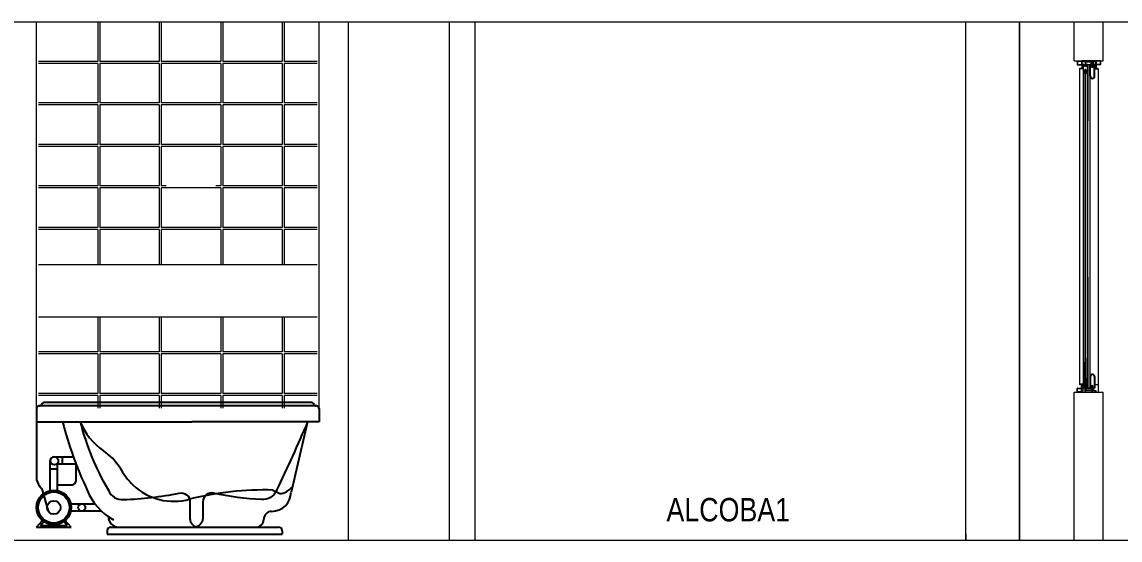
# Model space of a CAD drawing. Extents: x 1270 to 1442, y 932 to 1016.
# Drawn here: x 1428.32 to 1433.96, y 981.31 to 983.97 of the extents above; entities that cross this region are included whole.
import ezdxf

# ---------------------------------------------------------------- set-up
doc = ezdxf.new("R2010")
doc.units = 0
doc.header["$MEASUREMENT"] = 0
doc.layers.add('arquitecturapasito', color=252, linetype='Continuous', lineweight=5)
doc.layers.add('ventanas', color=4, linetype='Continuous', lineweight=9)
for name, color, linetype in [('GUIATAPA', 7, 'Continuous'), ('REFEREN', 1, 'Continuous'), ('VIDRIOS', 4, 'Continuous')]:
    doc.layers.add(name, color=color, linetype=linetype)
doc.styles.add('MtXpl_Arial_Narrow', font='')
doc.styles.get('MtXpl_Arial_Narrow').set_extended_font_data('Arial Narrow')

msp = doc.modelspace()

# ---------------------------------------------------------------- linework, layer by layer
for p, q in [((1428.3986, 981.9893), (1428.3986, 981.9216)), ((1429.8485, 981.9893), (1429.8485, 981.9216)), ((1428.3986, 981.9216), (1429.196, 981.9216)), ((1429.8485, 981.9216), (1429.196, 981.9216)), ((1429.7892, 981.9216), (1429.7041, 981.5606)), ((1428.4875, 981.7411), (1428.5893, 981.7411)), ((1428.5327, 981.705), (1428.5327, 981.7411)), ((1428.4695, 981.5684), (1428.4695, 981.7231)), ((1428.5056, 981.5684), (1428.5056, 981.705)), ((1428.5056, 981.705), (1428.6025, 981.705)), ((1428.5056, 981.678), (1428.4695, 981.678)), ((1429.6114, 981.5708), (1429.6463, 981.5524)), ((1428.5746, 981.4994), (1428.6983, 981.4994)), ((1428.5746, 981.4633), (1428.7306, 981.4633)), ((1428.3986, 981.3801), (1428.4288, 981.4145)), ((1428.4185, 981.3891), (1428.4356, 981.4086)), ((1428.5565, 981.3891), (1428.5395, 981.4086)), ((1428.5765, 981.3801), (1428.5463, 981.4145)), ((1428.3986, 981.3801), (1428.5765, 981.3801)), ((1428.4185, 981.3891), (1428.5565, 981.3891)), ((1428.7606, 981.3621), (1428.7606, 981.344)), ((1428.7787, 981.3801), (1428.8215, 981.3801)), ((1428.8215, 981.3801), (1429.6401, 981.3801)), ((1429.597, 981.3801), (1429.6401, 981.3801)), ((1429.6581, 981.3621), (1429.6581, 981.344)), ((1428.7606, 981.344), (1429.6581, 981.344))]:
    msp.add_line(p, q)
for points in [[(1429.835, 982.0029), (1429.196, 982.0029), (1428.4121, 982.0029)], [(1429.8026, 982.0209), (1429.196, 982.0209), (1428.4444, 982.0209)]]:
    msp.add_lwpolyline(points)
for points in [[(1428.3986, 981.9216), (1428.3986, 981.6238, 0.10594), (1428.4256, 981.5769), (1428.4583, 981.4624)], [(1428.5327, 981.9216, 0.048738), (1428.659, 981.5697, 0.177115), (1428.7928, 981.4181, 0.177115)], [(1428.6229, 981.9216, 0.073733), (1428.7673, 981.5697, 0.323277), (1428.845, 981.5217, 0.04186), (1429.1302, 981.5548, -0.48524), (1429.1859, 981.511), (1429.1859, 981.4252, 0.414214), (1429.231, 981.3801)], [(1429.7892, 981.9216, -0.009797), (1429.63, 981.5697, -0.323277), (1429.5523, 981.5217, -0.048609), (1429.3073, 981.5548, 0.48524), (1429.2516, 981.511), (1429.2516, 981.4252, -0.414214), (1429.2064, 981.3801)], [(1428.5056, 981.5967), (1428.5755, 981.5967, 0.414214), (1428.6026, 981.6238), (1428.6026, 981.7048)]]:
    msp.add_lwpolyline(points, format="xyb")
for centre, radius in [((1428.4902, 981.7204), 0.0203), ((1428.4875, 981.4813), 0.089), ((1428.4875, 981.4813), 0.0799), ((1428.4875, 981.4813), 0.0348), ((1428.6308, 981.4813), 0.0181)]:
    msp.add_circle(centre, radius)
for centre, radius, start, end in [((1428.4121, 981.9893), 0.0135, 88.2416, 180), ((1428.4114, 982.0192), 0.0164, 270.9332, 323.8377), ((1428.4444, 981.998), 0.0229, 90, 149.6951), ((1429.8026, 981.998), 0.0229, 30.3049, 90), ((1429.8341, 982.0164), 0.0135, 210.3049, 271.7584), ((1429.835, 981.9893), 0.0135, 0, 91.7584), ((1428.9283, 982.0425), 0.3285, 201.6001, 235.3652), ((1428.4875, 981.7231), 0.0181, 90, 180), ((1428.5728, 981.5228), 0.3012, 32.9973, 55.9103), ((1429.1922, 981.8931), 0.4208, 209.3546, 225.0208), ((1429.103, 981.8164), 0.3035, 226.683, 285.4721), ((1429.5683, 979.9966), 1.5748, 88.4314, 104.1249), ((1429.642, 981.6338), 0.0815, 273.0573, 323.7584), ((1429.6048, 981.5606), 0.0993, 270, 0), ((1429.6048, 981.4207), 0.0406, 90, 180), ((1428.8215, 981.4343), 0.0542, 180, 270), ((1429.5236, 981.4207), 0.0406, 270, 0), ((1428.7787, 981.3621), 0.0181, 90, 180), ((1429.6401, 981.3621), 0.0181, 0, 90)]:
    msp.add_arc(centre, radius, start, end)
at = {"layer": 'arquitecturapasito', "color": 252}
for p, q in [((1422.6053, 983.974), (1436.939, 983.974)), ((1428.3986, 981.9593), (1428.3985, 983.974)), ((1428.7136, 983.974), (1428.7136, 983.771)), ((1428.7236, 983.974), (1428.7236, 983.771)), ((1429.0286, 983.974), (1429.0286, 983.771)), ((1429.0386, 983.974), (1429.0386, 983.771)), ((1429.3436, 983.974), (1429.3436, 983.771)), ((1429.3536, 983.974), (1429.3536, 983.771)), ((1429.6586, 983.974), (1429.6586, 983.771)), ((1429.6686, 983.974), (1429.6686, 983.771)), ((1429.8485, 981.9216), (1429.8485, 983.974)), ((1429.9986, 981.314), (1429.9986, 983.974)), ((1430.5169, 981.314), (1430.5169, 983.974)), ((1430.6486, 981.314), (1430.6486, 983.974)), ((1433.1651, 981.314), (1433.1651, 983.974)), ((1433.4409, 981.314), (1433.4409, 983.974)), ((1433.443, 981.314), (1433.443, 983.974)), ((1433.7204, 983.774), (1433.7204, 983.974)), ((1433.8703, 983.774), (1433.8703, 983.974)), ((1428.7136, 983.771), (1428.4086, 983.771)), ((1429.0286, 983.771), (1428.7236, 983.771)), ((1429.3436, 983.771), (1429.0386, 983.771)), ((1429.6586, 983.771), (1429.3536, 983.771)), ((1429.8385, 983.771), (1429.6686, 983.771)), ((1433.7204, 983.774), (1433.8703, 983.774)), ((1428.7136, 983.761), (1428.4086, 983.761)), ((1428.7136, 983.761), (1428.7136, 983.558)), ((1429.0286, 983.761), (1428.7236, 983.761)), ((1428.7236, 983.761), (1428.7236, 983.558)), ((1429.0286, 983.761), (1429.0286, 983.558)), ((1429.3436, 983.761), (1429.0386, 983.761)), ((1429.0386, 983.761), (1429.0386, 983.558)), ((1429.3436, 983.761), (1429.3436, 983.558)), ((1429.6586, 983.761), (1429.3536, 983.761)), ((1429.3536, 983.761), (1429.3536, 983.558)), ((1429.6586, 983.761), (1429.6586, 983.558)), ((1429.8385, 983.761), (1429.6686, 983.761)), ((1429.6686, 983.761), (1429.6686, 983.558)), ((1428.7136, 983.558), (1428.4086, 983.558)), ((1428.7136, 983.548), (1428.4086, 983.548)), ((1428.7136, 983.548), (1428.7136, 983.345)), ((1429.0286, 983.558), (1428.7236, 983.558)), ((1429.0286, 983.548), (1428.7236, 983.548)), ((1428.7236, 983.548), (1428.7236, 983.345)), ((1429.0286, 983.548), (1429.0286, 983.345)), ((1429.3436, 983.558), (1429.0386, 983.558)), ((1429.3436, 983.548), (1429.0386, 983.548)), ((1429.0386, 983.548), (1429.0386, 983.345)), ((1429.3436, 983.548), (1429.3436, 983.345)), ((1429.6586, 983.558), (1429.3536, 983.558)), ((1429.6586, 983.548), (1429.3536, 983.548)), ((1429.3536, 983.548), (1429.3536, 983.345)), ((1429.6586, 983.548), (1429.6586, 983.345)), ((1429.8385, 983.558), (1429.6686, 983.558)), ((1429.8385, 983.548), (1429.6686, 983.548)), ((1429.6686, 983.548), (1429.6686, 983.345)), ((1428.7136, 983.345), (1428.4086, 983.345)), ((1428.7136, 983.335), (1428.4086, 983.335)), ((1428.7136, 983.335), (1428.7136, 983.132)), ((1429.0286, 983.345), (1428.7236, 983.345)), ((1429.0286, 983.335), (1428.7236, 983.335)), ((1428.7236, 983.335), (1428.7236, 983.132)), ((1429.0286, 983.335), (1429.0286, 983.132)), ((1429.3436, 983.345), (1429.0386, 983.345)), ((1429.3436, 983.335), (1429.0386, 983.335)), ((1429.0386, 983.335), (1429.0386, 983.132)), ((1429.3436, 983.335), (1429.3436, 983.132)), ((1429.6586, 983.345), (1429.3536, 983.345)), ((1429.6586, 983.335), (1429.3536, 983.335)), ((1429.3536, 983.335), (1429.3536, 983.132)), ((1429.6586, 983.335), (1429.6586, 983.132)), ((1429.8385, 983.345), (1429.6686, 983.345)), ((1429.8385, 983.335), (1429.6686, 983.335)), ((1429.6686, 983.335), (1429.6686, 983.132)), ((1428.7136, 983.132), (1428.4086, 983.132)), ((1428.7136, 983.122), (1428.4086, 983.122)), ((1428.7136, 983.122), (1428.7136, 982.919)), ((1429.0286, 983.132), (1428.7236, 983.132)), ((1429.0286, 983.122), (1428.7236, 983.122)), ((1428.7236, 983.122), (1428.7236, 982.919)), ((1429.0286, 983.122), (1429.0286, 982.919)), ((1429.0644, 983.132), (1429.0386, 983.132)), ((1429.3436, 983.1221), (1429.0386, 983.1221)), ((1429.3436, 983.122), (1429.0386, 983.122)), ((1429.0386, 983.122), (1429.0386, 982.919)), ((1429.3436, 983.132), (1429.3178, 983.132)), ((1429.3436, 983.122), (1429.3436, 982.919)), ((1429.6586, 983.132), (1429.3536, 983.132)), ((1429.6586, 983.122), (1429.3536, 983.122)), ((1429.3536, 983.122), (1429.3536, 982.919)), ((1429.6586, 983.122), (1429.6586, 982.919)), ((1429.8385, 983.132), (1429.6686, 983.132)), ((1429.8385, 983.122), (1429.6686, 983.122)), ((1429.6686, 983.122), (1429.6686, 982.919)), ((1428.7136, 982.919), (1428.4086, 982.919)), ((1428.7136, 982.909), (1428.4086, 982.909)), ((1428.7136, 982.909), (1428.7136, 982.7295)), ((1429.0286, 982.919), (1428.7236, 982.919)), ((1429.0286, 982.909), (1428.7236, 982.909)), ((1428.7236, 982.909), (1428.7236, 982.7295)), ((1429.0286, 982.909), (1429.0286, 982.7295)), ((1429.3436, 982.919), (1429.0386, 982.919)), ((1429.3436, 982.909), (1429.0386, 982.909)), ((1429.0386, 982.909), (1429.0386, 982.7295)), ((1429.3436, 982.909), (1429.3436, 982.7295)), ((1429.6586, 982.919), (1429.3536, 982.919)), ((1429.6586, 982.909), (1429.3536, 982.909)), ((1429.3536, 982.909), (1429.3536, 982.7295)), ((1429.6586, 982.909), (1429.6586, 982.7295)), ((1429.8385, 982.919), (1429.6686, 982.919)), ((1429.8385, 982.909), (1429.6686, 982.909)), ((1429.6686, 982.909), (1429.6686, 982.7295)), ((1428.4086, 982.7295), (1429.8385, 982.7295)), ((1428.4086, 982.4597), (1429.8385, 982.4597)), ((1428.7136, 982.4597), (1428.7136, 982.28)), ((1428.7236, 982.4597), (1428.7236, 982.28)), ((1429.0286, 982.4597), (1429.0286, 982.28)), ((1429.0386, 982.4597), (1429.0386, 982.28)), ((1429.3436, 982.4597), (1429.3436, 982.28)), ((1429.3536, 982.4597), (1429.3536, 982.28)), ((1429.6586, 982.4597), (1429.6586, 982.28)), ((1429.6686, 982.4597), (1429.6686, 982.28)), ((1428.7136, 982.28), (1428.4086, 982.28)), ((1428.7136, 982.27), (1428.4086, 982.27)), ((1428.7136, 982.27), (1428.7136, 982.067)), ((1429.0286, 982.28), (1428.7236, 982.28)), ((1429.0286, 982.27), (1428.7236, 982.27)), ((1428.7236, 982.27), (1428.7236, 982.067)), ((1429.0286, 982.27), (1429.0286, 982.067)), ((1429.3436, 982.28), (1429.0386, 982.28)), ((1429.3436, 982.27), (1429.0386, 982.27)), ((1429.0386, 982.27), (1429.0386, 982.067)), ((1429.3436, 982.27), (1429.3436, 982.067)), ((1429.6586, 982.28), (1429.3536, 982.28)), ((1429.6586, 982.27), (1429.3536, 982.27)), ((1429.3536, 982.27), (1429.3536, 982.067)), ((1429.6586, 982.27), (1429.6586, 982.067)), ((1429.8385, 982.28), (1429.6686, 982.28)), ((1429.8385, 982.27), (1429.6686, 982.27)), ((1429.6686, 982.27), (1429.6686, 982.067)), ((1428.7136, 982.067), (1428.4086, 982.067)), ((1428.7136, 982.057), (1428.4086, 982.057)), ((1428.7136, 982.057), (1428.7136, 981.9909)), ((1429.0286, 982.067), (1428.7236, 982.067)), ((1429.0286, 982.057), (1428.7236, 982.057)), ((1428.7236, 982.057), (1428.7236, 981.9909)), ((1429.0286, 982.057), (1429.0286, 981.9909)), ((1429.3436, 982.067), (1429.0386, 982.067)), ((1429.3436, 982.057), (1429.0386, 982.057)), ((1429.0386, 982.057), (1429.0386, 981.9909)), ((1429.3436, 982.057), (1429.3436, 981.9909)), ((1429.6586, 982.067), (1429.3536, 982.067)), ((1429.6586, 982.057), (1429.3536, 982.057)), ((1429.3536, 982.057), (1429.3536, 981.9909)), ((1429.6586, 982.057), (1429.6586, 981.9909)), ((1429.8385, 982.067), (1429.6686, 982.067)), ((1429.8385, 982.057), (1429.6686, 982.057)), ((1429.6686, 982.057), (1429.6686, 981.9909)), ((1433.7204, 981.314), (1433.7204, 982.074)), ((1433.7204, 982.074), (1433.8703, 982.074)), ((1433.8703, 981.314), (1433.8703, 982.074)), ((1422.7147, 981.314), (1436.939, 981.314)), ((1433.1672, 981.314), (1433.1672, 981.344))]:
    msp.add_line(p, q, dxfattribs=at)
at = {"layer": 'GUIATAPA'}
for p, q in [((1433.8039, 983.6949), (1433.8039, 983.755)), ((1433.8106, 983.755), (1433.8039, 983.755)), ((1433.8106, 983.7462), (1433.8106, 983.755)), ((1433.8257, 983.755), (1433.8189, 983.755)), ((1433.8189, 983.7462), (1433.8189, 983.755)), ((1433.8257, 983.6949), (1433.8257, 983.755)), ((1433.8039, 982.1531), (1433.8039, 982.093)), ((1433.8257, 982.1531), (1433.8257, 982.093)), ((1433.8106, 982.093), (1433.8039, 982.093)), ((1433.8106, 982.1019), (1433.8106, 982.093)), ((1433.8189, 982.1019), (1433.8189, 982.093)), ((1433.8257, 982.093), (1433.8189, 982.093))]:
    msp.add_line(p, q, dxfattribs=at)
for centre, radius, start, end in [((1433.8148, 983.7462), 0.00415, 180, 0), ((1433.8148, 983.6949), 0.0109, 180, 0), ((1433.8148, 982.1531), 0.0109, 0, 180), ((1433.8148, 982.1019), 0.00415, 0, 180)]:
    msp.add_arc(centre, radius, start, end, dxfattribs=at)
at = {"layer": 'REFEREN'}
for p, q in [((1433.7689, 983.7537), (1433.7689, 983.7468)), ((1433.7697, 983.7537), (1433.7689, 983.7537)), ((1433.7689, 983.7468), (1433.7697, 983.7468)), ((1433.7697, 983.7468), (1433.7697, 983.7537)), ((1433.7868, 983.7468), (1433.7868, 983.7537)), ((1433.7868, 983.7537), (1433.7876, 983.7537)), ((1433.7876, 983.7468), (1433.7868, 983.7468)), ((1433.7876, 983.7537), (1433.7876, 983.7468)), ((1433.7689, 982.1012), (1433.7689, 982.0943)), ((1433.7697, 982.1012), (1433.7689, 982.1012)), ((1433.7689, 982.0943), (1433.7697, 982.0943)), ((1433.7697, 982.0943), (1433.7697, 982.1012)), ((1433.7868, 982.0943), (1433.7868, 982.1012)), ((1433.7868, 982.1012), (1433.7876, 982.1012)), ((1433.7876, 982.0943), (1433.7868, 982.0943)), ((1433.7876, 982.1012), (1433.7876, 982.0943))]:
    msp.add_line(p, q, dxfattribs=at)
for centre, radius, start, end in [((1433.7721, 983.7583), 0.00597, 246.6273, 303.8996), ((1433.7721, 983.7581), 0.00597, 246.6273, 303.8996), ((1433.7721, 983.7577), 0.00597, 246.6273, 303.8996), ((1433.7723, 983.7613), 0.00977, 254.835, 288.7448), ((1433.7722, 983.7635), 0.0122, 258.1832, 285.2584), ((1433.7718, 983.7667), 0.0155, 262.2061, 283.141), ((1433.7724, 983.7725), 0.0216, 262.7637, 277.9281), ((1433.7727, 983.8169), 0.0663, 267.4255, 272.3498), ((1433.8053, 985.8859), 2.1358, 269.0443, 269.197), ((1433.7717, 983.6837), 0.0663, 86.7939, 91.7169), ((1433.7716, 983.7341), 0.0153, 75.5606, 96.9965), ((1433.7722, 983.7413), 0.00798, 66.1874, 108.0388), ((1433.7721, 983.7392), 0.00979, 70.4331, 104.2887), ((1433.7721, 983.7429), 0.00597, 56.1004, 113.3727), ((1433.7721, 983.7426), 0.00597, 56.1004, 113.3727), ((1433.7721, 983.7423), 0.00597, 56.1004, 113.3727), ((1433.7721, 983.7279), 0.0218, 81.2955, 96.1858), ((1433.7844, 983.7583), 0.00597, 236.1004, 293.3727), ((1433.7844, 983.7581), 0.00597, 236.1004, 293.3727), ((1433.7844, 983.7577), 0.00597, 236.1004, 293.3727), ((1433.7843, 983.7613), 0.00977, 251.2552, 285.165), ((1433.7843, 983.7635), 0.0122, 254.7416, 281.8168), ((1433.7841, 983.7725), 0.0216, 262.0719, 277.2363), ((1433.7838, 983.8169), 0.0663, 267.6502, 272.5745), ((1433.7512, 985.8859), 2.1358, 270.803, 270.9557), ((1433.7848, 983.6837), 0.0663, 88.2831, 93.2061), ((1433.7844, 983.7279), 0.0218, 83.8142, 98.7045), ((1433.7849, 983.7341), 0.0153, 83.0035, 104.4394), ((1433.7843, 983.7413), 0.00798, 71.9612, 113.8126), ((1433.7844, 983.7392), 0.00979, 75.7113, 109.5669), ((1433.7844, 983.7429), 0.00597, 66.6273, 123.8996), ((1433.7844, 983.7426), 0.00597, 66.6273, 123.8996), ((1433.7844, 983.7423), 0.00597, 66.6273, 123.8996), ((1433.7847, 983.7667), 0.0155, 256.859, 277.7939), ((1433.7721, 982.1058), 0.00597, 246.6273, 303.8996), ((1433.7721, 982.1056), 0.00597, 246.6273, 303.8996), ((1433.7721, 982.1052), 0.00597, 246.6273, 303.8996), ((1433.7723, 982.1088), 0.00977, 254.835, 288.7448), ((1433.7722, 982.111), 0.0122, 258.1832, 285.2584), ((1433.7718, 982.1142), 0.0155, 262.2061, 283.141), ((1433.7724, 982.12), 0.0216, 262.7637, 277.9281), ((1433.7727, 982.1644), 0.0663, 267.4255, 272.3498), ((1433.8053, 984.2334), 2.1358, 269.0443, 269.197), ((1433.7717, 982.0312), 0.0663, 86.7939, 91.7169), ((1433.7716, 982.0816), 0.0153, 75.5606, 96.9965), ((1433.7722, 982.0888), 0.00798, 66.1874, 108.0388), ((1433.7721, 982.0867), 0.00979, 70.4331, 104.2887), ((1433.7721, 982.0904), 0.00597, 56.1004, 113.3727), ((1433.7721, 982.0901), 0.00597, 56.1004, 113.3727), ((1433.7721, 982.0898), 0.00597, 56.1004, 113.3727), ((1433.7721, 982.0754), 0.0218, 81.2955, 96.1858), ((1433.7844, 982.1058), 0.00597, 236.1004, 293.3727), ((1433.7844, 982.1056), 0.00597, 236.1004, 293.3727), ((1433.7844, 982.1052), 0.00597, 236.1004, 293.3727), ((1433.7843, 982.1088), 0.00977, 251.2552, 285.165), ((1433.7843, 982.111), 0.0122, 254.7416, 281.8168), ((1433.7841, 982.12), 0.0216, 262.0719, 277.2363), ((1433.7838, 982.1644), 0.0663, 267.6502, 272.5745), ((1433.7512, 984.2334), 2.1358, 270.803, 270.9557), ((1433.7848, 982.0312), 0.0663, 88.2831, 93.2061), ((1433.7844, 982.0754), 0.0218, 83.8142, 98.7045), ((1433.7849, 982.0816), 0.0153, 83.0035, 104.4394), ((1433.7843, 982.0888), 0.00798, 71.9612, 113.8126), ((1433.7844, 982.0867), 0.00979, 75.7113, 109.5669), ((1433.7844, 982.0904), 0.00597, 66.6273, 123.8996), ((1433.7844, 982.0901), 0.00597, 66.6273, 123.8996), ((1433.7844, 982.0898), 0.00597, 66.6273, 123.8996), ((1433.7847, 982.1142), 0.0155, 256.859, 277.7939)]:
    msp.add_arc(centre, radius, start, end, dxfattribs=at)
at = {"layer": 'ventanas'}
for p, q in [((1433.7365, 983.774), (1433.7365, 983.7557)), ((1433.7365, 983.774), (1433.7598, 983.774)), ((1433.7385, 983.772), (1433.7385, 983.756)), ((1433.7385, 983.772), (1433.7598, 983.772)), ((1433.8346, 983.774), (1433.7598, 983.774)), ((1433.7598, 983.772), (1433.7598, 983.756)), ((1433.8098, 983.7685), (1433.8198, 983.7685)), ((1433.8098, 983.755), (1433.8098, 983.7685)), ((1433.8115, 983.7436), (1433.8115, 983.7685)), ((1433.8181, 983.7437), (1433.8181, 983.7685)), ((1433.8198, 983.755), (1433.8198, 983.7685)), ((1433.8333, 983.774), (1433.8333, 983.7355)), ((1433.8565, 983.774), (1433.8346, 983.774)), ((1433.8346, 983.772), (1433.8346, 983.756)), ((1433.8545, 983.772), (1433.8346, 983.772)), ((1433.8545, 983.772), (1433.8545, 983.756)), ((1433.8565, 983.774), (1433.8565, 983.7557)), ((1433.7383, 983.754), (1433.7598, 983.754)), ((1433.7385, 983.756), (1433.7598, 983.756)), ((1433.7488, 983.734), (1433.7488, 982.6632)), ((1433.7666, 983.734), (1433.7488, 983.734)), ((1433.7666, 983.734), (1433.7488, 983.734)), ((1433.7641, 983.7355), (1433.7498, 983.7355)), ((1433.7598, 983.754), (1433.7598, 983.7355)), ((1433.7651, 983.754), (1433.7651, 983.7365)), ((1433.7666, 983.755), (1433.7661, 983.755)), ((1433.7671, 983.755), (1433.7666, 983.755)), ((1433.7666, 983.734), (1433.7666, 983.755)), ((1433.7671, 983.755), (1433.7671, 982.6632)), ((1433.7727, 983.7123), (1433.773, 983.7123)), ((1433.7735, 983.7118), (1433.7735, 983.7115)), ((1433.7806, 983.72), (1433.7759, 983.72)), ((1433.7831, 983.7115), (1433.7831, 983.7118)), ((1433.7836, 983.7123), (1433.7838, 983.7123)), ((1433.7895, 983.755), (1433.7895, 982.6632)), ((1433.7895, 983.755), (1433.7908, 983.755)), ((1433.7908, 983.755), (1433.7908, 983.5854)), ((1433.7908, 983.755), (1433.8106, 983.755)), ((1433.8023, 983.755), (1433.8023, 982.6632)), ((1433.8265, 983.755), (1433.8257, 983.755)), ((1433.8265, 983.755), (1433.8265, 983.734)), ((1433.8265, 983.755), (1433.827, 983.755)), ((1433.8265, 983.734), (1433.8443, 983.734)), ((1433.828, 983.754), (1433.828, 983.7365)), ((1433.829, 983.7355), (1433.8433, 983.7355)), ((1433.8545, 983.756), (1433.8346, 983.756)), ((1433.8346, 983.754), (1433.8346, 983.7355)), ((1433.8547, 983.754), (1433.8346, 983.754)), ((1433.8443, 983.734), (1433.8443, 982.6632)), ((1433.773, 983.711), (1433.7723, 983.711)), ((1433.7843, 983.711), (1433.7836, 983.711)), ((1433.7908, 983.5854), (1433.7908, 983.466)), ((1433.7488, 982.6632), (1433.7488, 982.114)), ((1433.7671, 982.6632), (1433.7671, 982.2267)), ((1433.7895, 982.6632), (1433.7895, 982.2267)), ((1433.7908, 982.6632), (1433.7908, 982.093)), ((1433.8023, 982.6632), (1433.8023, 982.093)), ((1433.8443, 982.6632), (1433.8443, 982.074)), ((1433.7488, 982.2267), (1433.7488, 982.1137)), ((1433.7671, 982.2267), (1433.7671, 982.093)), ((1433.7895, 982.2267), (1433.7895, 982.093)), ((1433.773, 982.1427), (1433.7723, 982.1427)), ((1433.7727, 982.1414), (1433.773, 982.1414)), ((1433.7735, 982.1419), (1433.7735, 982.1422)), ((1433.7831, 982.1422), (1433.7831, 982.1419)), ((1433.7843, 982.1427), (1433.7836, 982.1427)), ((1433.7836, 982.1414), (1433.7838, 982.1414)), ((1433.7365, 982.074), (1433.7365, 982.0923)), ((1433.7383, 982.094), (1433.7585, 982.094)), ((1433.7385, 982.076), (1433.7385, 982.092)), ((1433.7385, 982.092), (1433.7585, 982.092)), ((1433.7666, 982.114), (1433.7488, 982.114)), ((1433.7666, 982.114), (1433.7488, 982.114)), ((1433.7488, 982.114), (1433.7488, 982.1135)), ((1433.7641, 982.1125), (1433.7498, 982.1125)), ((1433.7585, 982.074), (1433.7585, 982.1125)), ((1433.7598, 982.074), (1433.7598, 982.1125)), ((1433.7651, 982.094), (1433.7651, 982.1115)), ((1433.767, 982.093), (1433.7658, 982.093)), ((1433.7679, 982.093), (1433.7658, 982.093)), ((1433.7666, 982.093), (1433.7661, 982.093)), ((1433.7666, 982.093), (1433.7666, 982.114)), ((1433.7666, 982.093), (1433.7666, 982.114)), ((1433.7671, 982.093), (1433.7666, 982.093)), ((1433.7666, 982.093), (1433.767, 982.093)), ((1433.7806, 982.1337), (1433.7759, 982.1337)), ((1433.7803, 982.0879), (1433.7803, 982.0848)), ((1433.7814, 982.0888), (1433.7804, 982.0881)), ((1433.7806, 982.0845), (1433.8124, 982.0832)), ((1433.8114, 982.09), (1433.7816, 982.09)), ((1433.7816, 982.09), (1433.7816, 982.0893)), ((1433.7887, 982.093), (1433.7908, 982.093)), ((1433.8023, 982.093), (1433.7908, 982.093)), ((1433.8039, 982.093), (1433.8023, 982.093)), ((1433.8094, 982.093), (1433.8094, 982.09)), ((1433.8114, 982.0893), (1433.8114, 982.09)), ((1433.8115, 982.1007), (1433.8115, 982.0889)), ((1433.8126, 982.0881), (1433.8116, 982.0888)), ((1433.8127, 982.0835), (1433.8127, 982.0879)), ((1433.818, 982.1007), (1433.818, 982.0827)), ((1433.8202, 982.093), (1433.8202, 982.0826)), ((1433.8257, 982.113), (1433.8443, 982.113)), ((1433.7365, 982.074), (1433.7585, 982.074)), ((1433.7385, 982.076), (1433.7585, 982.076)), ((1433.8346, 982.074), (1433.7585, 982.074)), ((1433.8293, 982.074), (1433.8443, 982.074))]:
    msp.add_line(p, q, dxfattribs=at)
at = {"layer": 'ventanas', "color": 7}
for p, q in [((1433.76, 983.7512), (1433.76, 983.7735)), ((1433.7605, 983.774), (1433.7608, 983.774)), ((1433.7613, 983.7735), (1433.7613, 983.772)), ((1433.7613, 983.7697), (1433.7613, 983.7512)), ((1433.7618, 983.7715), (1433.7783, 983.7715)), ((1433.7783, 983.7702), (1433.7618, 983.7702)), ((1433.7788, 983.772), (1433.7788, 983.7735)), ((1433.7788, 983.7597), (1433.7788, 983.7697)), ((1433.7793, 983.774), (1433.7796, 983.774)), ((1433.7801, 983.7735), (1433.7801, 983.7705)), ((1433.7801, 983.7682), (1433.7801, 983.7602)), ((1433.7806, 983.77), (1433.8124, 983.77)), ((1433.8124, 983.7687), (1433.7806, 983.7687)), ((1433.8129, 983.7705), (1433.8129, 983.7735)), ((1433.8129, 983.7602), (1433.8129, 983.7682)), ((1433.8134, 983.774), (1433.8137, 983.774)), ((1433.8142, 983.7735), (1433.8142, 983.772)), ((1433.8142, 983.7697), (1433.8142, 983.7597)), ((1433.8147, 983.7715), (1433.8313, 983.7715)), ((1433.8313, 983.7702), (1433.8147, 983.7702)), ((1433.8318, 983.772), (1433.8318, 983.7735)), ((1433.8318, 983.7512), (1433.8318, 983.7697)), ((1433.8323, 983.774), (1433.8326, 983.774)), ((1433.8331, 983.7735), (1433.8331, 983.7512)), ((1433.7608, 983.7507), (1433.7605, 983.7507)), ((1433.7674, 983.7545), (1433.7674, 983.7115)), ((1433.7705, 983.755), (1433.7679, 983.755)), ((1433.7687, 983.747), (1433.7687, 983.7535)), ((1433.7687, 983.7255), (1433.7687, 983.745)), ((1433.7687, 983.7128), (1433.7687, 983.7225)), ((1433.7692, 983.754), (1433.7695, 983.754)), ((1433.7695, 983.7465), (1433.7692, 983.7465)), ((1433.7692, 983.7455), (1433.7705, 983.7455)), ((1433.7744, 983.725), (1433.7692, 983.725)), ((1433.7692, 983.723), (1433.7778, 983.723)), ((1433.773, 983.7123), (1433.7692, 983.7123)), ((1433.77, 983.7535), (1433.77, 983.753)), ((1433.77, 983.7475), (1433.77, 983.747)), ((1433.771, 983.753), (1433.771, 983.7545)), ((1433.771, 983.746), (1433.771, 983.7475)), ((1433.7735, 983.7115), (1433.7735, 983.7118)), ((1433.7749, 983.7271), (1433.7749, 983.7255)), ((1433.7751, 983.7469), (1433.7751, 983.7543)), ((1433.7783, 983.7457), (1433.7751, 983.7469)), ((1433.7755, 983.7547), (1433.776, 983.7547)), ((1433.7764, 983.7295), (1433.7761, 983.7295)), ((1433.7762, 983.7255), (1433.7762, 983.7271)), ((1433.7764, 983.7543), (1433.7764, 983.7516)), ((1433.7766, 983.7513), (1433.777, 983.7508)), ((1433.7799, 983.725), (1433.7767, 983.725)), ((1433.7781, 983.7232), (1433.7783, 983.7233)), ((1433.7814, 983.7469), (1433.7783, 983.7457)), ((1433.7783, 983.7233), (1433.7784, 983.7232)), ((1433.7788, 983.723), (1433.7874, 983.723)), ((1433.78, 983.7583), (1433.779, 983.7593)), ((1433.7795, 983.7508), (1433.78, 983.7513)), ((1433.7801, 983.7516), (1433.7801, 983.758)), ((1433.7805, 983.7295), (1433.7801, 983.7295)), ((1433.7803, 983.7599), (1433.7813, 983.7589)), ((1433.7804, 983.7271), (1433.7804, 983.7255)), ((1433.7814, 983.7585), (1433.7814, 983.7469)), ((1433.7817, 983.7255), (1433.7817, 983.7271)), ((1433.7874, 983.725), (1433.7822, 983.725)), ((1433.7831, 983.7118), (1433.7831, 983.7115)), ((1433.7874, 983.7123), (1433.7836, 983.7123)), ((1433.7856, 983.7545), (1433.7856, 983.753)), ((1433.7856, 983.7475), (1433.7856, 983.746)), ((1433.7887, 983.755), (1433.7861, 983.755)), ((1433.7861, 983.7455), (1433.7874, 983.7455)), ((1433.7866, 983.753), (1433.7866, 983.7535)), ((1433.7866, 983.747), (1433.7866, 983.7475)), ((1433.7871, 983.754), (1433.7874, 983.754)), ((1433.7874, 983.7465), (1433.7871, 983.7465)), ((1433.7879, 983.7535), (1433.7879, 983.747)), ((1433.7879, 983.745), (1433.7879, 983.7255)), ((1433.7879, 983.7225), (1433.7879, 983.7128)), ((1433.7892, 983.7115), (1433.7892, 983.7545)), ((1433.8116, 983.7469), (1433.8116, 983.7585)), ((1433.8148, 983.7457), (1433.8116, 983.7469)), ((1433.8118, 983.7589), (1433.8128, 983.7599)), ((1433.8129, 983.758), (1433.8129, 983.7516)), ((1433.8141, 983.7593), (1433.8131, 983.7583)), ((1433.8131, 983.7513), (1433.8135, 983.7508)), ((1433.8179, 983.7469), (1433.8148, 983.7457)), ((1433.816, 983.7508), (1433.8165, 983.7513)), ((1433.8166, 983.7516), (1433.8166, 983.7543)), ((1433.817, 983.7547), (1433.8175, 983.7547)), ((1433.8179, 983.7543), (1433.8179, 983.7469)), ((1433.8326, 983.7507), (1433.8323, 983.7507)), ((1433.7679, 983.711), (1433.773, 983.711)), ((1433.7836, 983.711), (1433.7887, 983.711)), ((1433.7674, 982.1422), (1433.7674, 982.0935)), ((1433.773, 982.1427), (1433.7679, 982.1427)), ((1433.7687, 982.1312), (1433.7687, 982.1409)), ((1433.7692, 982.1414), (1433.7729, 982.1414)), ((1433.7729, 982.1414), (1433.773, 982.1414)), ((1433.7735, 982.1419), (1433.7735, 982.1422)), ((1433.7831, 982.1422), (1433.7831, 982.1419)), ((1433.7887, 982.1427), (1433.7836, 982.1427)), ((1433.7836, 982.1414), (1433.7874, 982.1414)), ((1433.7879, 982.1409), (1433.7879, 982.1312)), ((1433.7892, 982.0935), (1433.7892, 982.1422)), ((1433.76, 982.0745), (1433.76, 982.1018)), ((1433.7605, 982.1023), (1433.7608, 982.1023)), ((1433.7613, 982.1018), (1433.7613, 982.0856)), ((1433.7613, 982.0833), (1433.7613, 982.0758)), ((1433.7617, 982.0851), (1433.7783, 982.0845)), ((1433.7783, 982.0832), (1433.7618, 982.0838)), ((1433.7679, 982.093), (1433.7705, 982.093)), ((1433.7687, 982.1275), (1433.7687, 982.1282)), ((1433.7687, 982.103), (1433.7687, 982.1255)), ((1433.7687, 982.0945), (1433.7687, 982.101)), ((1433.7778, 982.1307), (1433.7692, 982.1307)), ((1433.7692, 982.1287), (1433.7744, 982.1287)), ((1433.7699, 982.127), (1433.7692, 982.127)), ((1433.7692, 982.126), (1433.7699, 982.126)), ((1433.7705, 982.1025), (1433.7692, 982.1025)), ((1433.7692, 982.1015), (1433.7695, 982.1015)), ((1433.7695, 982.094), (1433.7692, 982.094)), ((1433.77, 982.101), (1433.77, 982.1005)), ((1433.77, 982.095), (1433.77, 982.0945)), ((1433.7704, 982.1265), (1433.7704, 982.1265)), ((1433.771, 982.1005), (1433.771, 982.102)), ((1433.771, 982.0935), (1433.771, 982.095)), ((1433.7749, 982.1282), (1433.7749, 982.1266)), ((1433.7751, 982.1012), (1433.7783, 982.1023)), ((1433.7751, 982.0937), (1433.7751, 982.1012)), ((1433.776, 982.0933), (1433.7755, 982.0933)), ((1433.7761, 982.1242), (1433.7764, 982.1242)), ((1433.7762, 982.1266), (1433.7762, 982.1282)), ((1433.7764, 982.0964), (1433.7764, 982.0937)), ((1433.777, 982.0972), (1433.7766, 982.0968)), ((1433.7767, 982.1287), (1433.7799, 982.1287)), ((1433.7783, 982.1304), (1433.7781, 982.1305)), ((1433.7784, 982.1305), (1433.7783, 982.1304)), ((1433.7783, 982.1023), (1433.7814, 982.1012)), ((1433.7874, 982.1307), (1433.7788, 982.1307)), ((1433.7788, 982.085), (1433.7788, 982.0884)), ((1433.7788, 982.0745), (1433.7788, 982.0827)), ((1433.779, 982.0887), (1433.78, 982.0897)), ((1433.78, 982.0968), (1433.7795, 982.0972)), ((1433.7801, 982.1242), (1433.7805, 982.1242)), ((1433.7801, 982.0901), (1433.7801, 982.0964)), ((1433.7801, 982.0878), (1433.7801, 982.0849)), ((1433.7801, 982.0826), (1433.7801, 982.0745)), ((1433.7813, 982.0892), (1433.7803, 982.0882)), ((1433.7804, 982.1282), (1433.7804, 982.1266)), ((1433.7806, 982.0844), (1433.8124, 982.0831)), ((1433.8124, 982.0818), (1433.7806, 982.0831)), ((1433.7814, 982.1012), (1433.7814, 982.0895)), ((1433.7817, 982.1266), (1433.7817, 982.1282)), ((1433.7822, 982.1287), (1433.7874, 982.1287)), ((1433.7856, 982.102), (1433.7856, 982.1005)), ((1433.7856, 982.095), (1433.7856, 982.0935)), ((1433.7874, 982.1025), (1433.7861, 982.1025)), ((1433.7861, 982.093), (1433.7887, 982.093)), ((1433.7862, 982.1265), (1433.7862, 982.1265)), ((1433.7866, 982.1005), (1433.7866, 982.101)), ((1433.7866, 982.0945), (1433.7866, 982.095)), ((1433.7874, 982.127), (1433.7867, 982.127)), ((1433.7867, 982.126), (1433.7874, 982.126)), ((1433.7871, 982.1015), (1433.7874, 982.1015)), ((1433.7874, 982.094), (1433.7871, 982.094)), ((1433.7879, 982.1282), (1433.7879, 982.1275)), ((1433.7879, 982.1255), (1433.7879, 982.103)), ((1433.7879, 982.101), (1433.7879, 982.0945)), ((1433.8116, 982.1012), (1433.8148, 982.1023)), ((1433.8116, 982.0895), (1433.8116, 982.1012)), ((1433.8128, 982.0882), (1433.8118, 982.0892)), ((1433.8129, 982.0964), (1433.8129, 982.0901)), ((1433.8129, 982.0836), (1433.8129, 982.0878)), ((1433.8129, 982.0745), (1433.8129, 982.0813)), ((1433.8135, 982.0972), (1433.8131, 982.0968)), ((1433.8131, 982.0897), (1433.8141, 982.0887)), ((1433.8142, 982.0884), (1433.8142, 982.0835)), ((1433.8142, 982.0812), (1433.8142, 982.0745)), ((1433.8147, 982.083), (1433.8326, 982.082)), ((1433.8313, 982.0806), (1433.8147, 982.0817)), ((1433.8148, 982.1023), (1433.8179, 982.1012)), ((1433.8165, 982.0968), (1433.816, 982.0972)), ((1433.8166, 982.0937), (1433.8166, 982.0964)), ((1433.8175, 982.0933), (1433.817, 982.0933)), ((1433.8179, 982.1012), (1433.8179, 982.0937)), ((1433.8288, 982.0745), (1433.8288, 982.0778)), ((1433.8293, 982.0783), (1433.8313, 982.0783)), ((1433.8318, 982.0788), (1433.8318, 982.0801)), ((1433.8331, 982.0815), (1433.8331, 982.0775)), ((1433.7625, 982.074), (1433.7605, 982.074)), ((1433.7618, 982.0753), (1433.7625, 982.0753)), ((1433.763, 982.0748), (1433.763, 982.0745)), ((1433.7796, 982.074), (1433.7793, 982.074)), ((1433.8137, 982.074), (1433.8134, 982.074)), ((1433.8296, 982.074), (1433.8293, 982.074)), ((1433.8301, 982.074), (1433.8301, 982.074)), ((1433.8326, 982.077), (1433.8306, 982.077))]:
    msp.add_line(p, q, dxfattribs=at)
at = {"layer": 'ventanas', "linetype": 'Continuous'}
for p, q in [((1433.7488, 983.7341), (1433.7502, 983.7355)), ((1433.7496, 983.734), (1433.7511, 983.7355)), ((1433.7504, 983.734), (1433.7519, 983.7355)), ((1433.7513, 983.734), (1433.7528, 983.7355)), ((1433.7522, 983.734), (1433.7537, 983.7355)), ((1433.7531, 983.734), (1433.7546, 983.7355)), ((1433.754, 983.734), (1433.7555, 983.7355)), ((1433.7549, 983.734), (1433.7564, 983.7355)), ((1433.7557, 983.734), (1433.7572, 983.7355)), ((1433.7566, 983.734), (1433.7581, 983.7355)), ((1433.7575, 983.734), (1433.759, 983.7355)), ((1433.7584, 983.734), (1433.7599, 983.7355)), ((1433.7593, 983.734), (1433.7608, 983.7355)), ((1433.7602, 983.734), (1433.7617, 983.7355)), ((1433.761, 983.734), (1433.7625, 983.7355)), ((1433.7619, 983.734), (1433.7634, 983.7355)), ((1433.7628, 983.734), (1433.7643, 983.7356)), ((1433.7637, 983.734), (1433.7666, 983.7369)), ((1433.7646, 983.734), (1433.7666, 983.736)), ((1433.765, 983.7362), (1433.7666, 983.7378)), ((1433.7651, 983.754), (1433.7661, 983.755)), ((1433.7651, 983.7531), (1433.7666, 983.7546)), ((1433.7651, 983.7522), (1433.7666, 983.7537)), ((1433.7651, 983.7513), (1433.7666, 983.7528)), ((1433.7651, 983.7504), (1433.7666, 983.7519)), ((1433.7651, 983.7495), (1433.7666, 983.751)), ((1433.7651, 983.7487), (1433.7666, 983.7502)), ((1433.7651, 983.7478), (1433.7666, 983.7493)), ((1433.7651, 983.7469), (1433.7666, 983.7484)), ((1433.7651, 983.746), (1433.7666, 983.7475)), ((1433.7651, 983.7451), (1433.7666, 983.7466)), ((1433.7651, 983.7442), (1433.7666, 983.7457)), ((1433.7651, 983.7434), (1433.7666, 983.7449)), ((1433.7651, 983.7425), (1433.7666, 983.744)), ((1433.7651, 983.7416), (1433.7666, 983.7431)), ((1433.7651, 983.7407), (1433.7666, 983.7422)), ((1433.7651, 983.7398), (1433.7666, 983.7413)), ((1433.7651, 983.7389), (1433.7666, 983.7404)), ((1433.7651, 983.738), (1433.7666, 983.7395)), ((1433.7651, 983.7372), (1433.7666, 983.7387)), ((1433.7655, 983.734), (1433.7666, 983.7351)), ((1433.7663, 983.734), (1433.7666, 983.7342)), ((1433.8265, 983.7544), (1433.8271, 983.755)), ((1433.8265, 983.7535), (1433.8277, 983.7547)), ((1433.8265, 983.7526), (1433.828, 983.7541)), ((1433.8265, 983.7517), (1433.828, 983.7532)), ((1433.8265, 983.7508), (1433.828, 983.7523)), ((1433.8265, 983.7499), (1433.828, 983.7514)), ((1433.8265, 983.749), (1433.828, 983.7505)), ((1433.8265, 983.7482), (1433.828, 983.7497)), ((1433.8265, 983.7473), (1433.828, 983.7488)), ((1433.8265, 983.7464), (1433.828, 983.7479)), ((1433.8265, 983.7455), (1433.828, 983.747)), ((1433.8265, 983.7446), (1433.828, 983.7461)), ((1433.8265, 983.7437), (1433.828, 983.7452)), ((1433.8265, 983.7429), (1433.828, 983.7444)), ((1433.8265, 983.742), (1433.828, 983.7435)), ((1433.8265, 983.7411), (1433.828, 983.7426)), ((1433.8265, 983.7402), (1433.828, 983.7417)), ((1433.8265, 983.7393), (1433.828, 983.7408)), ((1433.8265, 983.7384), (1433.828, 983.7399)), ((1433.8265, 983.7376), (1433.828, 983.7391)), ((1433.8265, 983.7367), (1433.828, 983.7382)), ((1433.8265, 983.7358), (1433.828, 983.7373)), ((1433.8265, 983.7349), (1433.828, 983.7364)), ((1433.8265, 983.734), (1433.8282, 983.7358)), ((1433.8273, 983.734), (1433.8288, 983.7355)), ((1433.8282, 983.734), (1433.8297, 983.7355)), ((1433.8291, 983.734), (1433.8306, 983.7355)), ((1433.83, 983.734), (1433.8315, 983.7355)), ((1433.8309, 983.734), (1433.8324, 983.7355)), ((1433.8318, 983.734), (1433.8333, 983.7355)), ((1433.8326, 983.734), (1433.8341, 983.7355)), ((1433.8335, 983.734), (1433.835, 983.7355)), ((1433.8344, 983.734), (1433.8359, 983.7355)), ((1433.8353, 983.734), (1433.8368, 983.7355)), ((1433.8362, 983.734), (1433.8377, 983.7355)), ((1433.8371, 983.734), (1433.8386, 983.7355)), ((1433.8379, 983.734), (1433.8394, 983.7355)), ((1433.8388, 983.734), (1433.8403, 983.7355)), ((1433.8397, 983.734), (1433.8412, 983.7355)), ((1433.8406, 983.734), (1433.8421, 983.7355)), ((1433.8415, 983.734), (1433.843, 983.7355)), ((1433.8424, 983.734), (1433.8437, 983.7354)), ((1433.8432, 983.734), (1433.8441, 983.7349)), ((1433.8441, 983.734), (1433.8443, 983.7342)), ((1433.7488, 982.1139), (1433.7502, 982.1125)), ((1433.7496, 982.114), (1433.7511, 982.1125)), ((1433.7504, 982.114), (1433.7519, 982.1125)), ((1433.7513, 982.114), (1433.7528, 982.1125)), ((1433.7522, 982.114), (1433.7537, 982.1125)), ((1433.7531, 982.114), (1433.7546, 982.1125)), ((1433.754, 982.114), (1433.7555, 982.1125)), ((1433.7549, 982.114), (1433.7564, 982.1125)), ((1433.7557, 982.114), (1433.7572, 982.1125)), ((1433.7566, 982.114), (1433.7581, 982.1125)), ((1433.7575, 982.114), (1433.759, 982.1125)), ((1433.7584, 982.114), (1433.7599, 982.1125)), ((1433.7593, 982.114), (1433.7608, 982.1125)), ((1433.7602, 982.114), (1433.7617, 982.1125)), ((1433.761, 982.114), (1433.7625, 982.1125)), ((1433.7619, 982.114), (1433.7634, 982.1125)), ((1433.7628, 982.114), (1433.7643, 982.1125)), ((1433.7637, 982.114), (1433.7666, 982.1111)), ((1433.7646, 982.114), (1433.7666, 982.112)), ((1433.765, 982.1118), (1433.7666, 982.1103)), ((1433.7651, 982.1109), (1433.7666, 982.1094)), ((1433.7651, 982.11), (1433.7666, 982.1085)), ((1433.7651, 982.1091), (1433.7666, 982.1076)), ((1433.7651, 982.1082), (1433.7666, 982.1067)), ((1433.7651, 982.1073), (1433.7666, 982.1058)), ((1433.7651, 982.1065), (1433.7666, 982.105)), ((1433.7651, 982.1056), (1433.7666, 982.1041)), ((1433.7651, 982.1047), (1433.7666, 982.1032)), ((1433.7651, 982.1038), (1433.7666, 982.1023)), ((1433.7651, 982.1029), (1433.7666, 982.1014)), ((1433.7651, 982.102), (1433.7666, 982.1005)), ((1433.7651, 982.1012), (1433.7666, 982.0997)), ((1433.7651, 982.1003), (1433.7666, 982.0988)), ((1433.7651, 982.0994), (1433.7666, 982.0979)), ((1433.7651, 982.0985), (1433.7666, 982.097)), ((1433.7651, 982.0976), (1433.7666, 982.0961)), ((1433.7651, 982.0967), (1433.7666, 982.0952)), ((1433.7651, 982.0958), (1433.7666, 982.0943)), ((1433.7651, 982.095), (1433.7666, 982.0935)), ((1433.7651, 982.0941), (1433.7661, 982.093)), ((1433.7655, 982.114), (1433.7666, 982.1129)), ((1433.7663, 982.114), (1433.7666, 982.1138))]:
    msp.add_line(p, q, dxfattribs=at)
at = {"layer": 'ventanas', "color": 4}
for p, q in [((1433.7763, 983.719), (1433.7763, 982.6632)), ((1433.7773, 983.5854), (1433.7773, 983.7198)), ((1433.7783, 982.6632), (1433.7783, 983.72)), ((1433.7793, 983.5854), (1433.7793, 983.7198)), ((1433.7803, 982.6632), (1433.7803, 983.719)), ((1433.7773, 983.5854), (1433.7773, 983.466)), ((1433.7793, 983.5854), (1433.7793, 983.466)), ((1433.7763, 982.6632), (1433.7763, 982.2267)), ((1433.7773, 982.6632), (1433.7773, 982.1352)), ((1433.7783, 982.2267), (1433.7783, 982.6632)), ((1433.7793, 982.6632), (1433.7793, 982.1352)), ((1433.7803, 982.2473), (1433.7803, 982.6632)), ((1433.7803, 982.2473), (1433.7803, 982.136)), ((1433.7763, 982.136), (1433.7763, 982.2267)), ((1433.7783, 982.2267), (1433.7783, 982.135))]:
    msp.add_line(p, q, dxfattribs=at)
at = {"layer": 'ventanas', "color": 7}
for centre, radius, start, end in [((1433.7605, 983.7735), 0.0005, 90, 180), ((1433.7608, 983.7735), 0.0005, 0, 90), ((1433.7618, 983.772), 0.0005, 180, 270), ((1433.7618, 983.7697), 0.0005, 90, 180), ((1433.7783, 983.772), 0.0005, 270, 360), ((1433.7783, 983.7697), 0.0005, 0, 90), ((1433.7793, 983.7735), 0.0005, 90, 180), ((1433.7796, 983.7735), 0.0005, 0, 90), ((1433.7806, 983.7705), 0.0005, 180, 270), ((1433.7806, 983.7682), 0.0005, 90, 180), ((1433.8124, 983.7705), 0.0005, 270, 360), ((1433.8124, 983.7682), 0.0005, 0, 90), ((1433.8134, 983.7735), 0.0005, 90, 180), ((1433.8137, 983.7735), 0.0005, 0, 90), ((1433.8147, 983.772), 0.0005, 180, 270), ((1433.8147, 983.7697), 0.0005, 90, 180), ((1433.8313, 983.772), 0.0005, 270, 360), ((1433.8313, 983.7697), 0.0005, 0, 90), ((1433.8323, 983.7735), 0.0005, 90, 180), ((1433.8326, 983.7735), 0.0005, 0, 90), ((1433.7605, 983.7512), 0.0005, 180, 270), ((1433.7608, 983.7512), 0.0005, 270, 0), ((1433.7679, 983.7545), 0.0005, 90, 180), ((1433.7679, 983.7115), 0.0005, 180, 270), ((1433.7692, 983.7535), 0.0005, 90, 180), ((1433.7692, 983.747), 0.0005, 180, 270), ((1433.7692, 983.745), 0.0005, 90, 180), ((1433.7692, 983.7255), 0.0005, 180, 270), ((1433.7692, 983.7225), 0.0005, 90, 180), ((1433.7692, 983.7128), 0.0005, 180, 270), ((1433.7695, 983.7535), 0.0005, 0, 90), ((1433.7695, 983.747), 0.0005, 270, 0), ((1433.7705, 983.753), 0.0005, 180, 0), ((1433.7705, 983.7475), 0.0005, 0, 180), ((1433.7705, 983.7545), 0.0005, 0, 90), ((1433.7705, 983.746), 0.0005, 270, 0), ((1433.773, 983.7118), 0.0005, 0, 90), ((1433.773, 983.7115), 0.0005, 270, 360), ((1433.7744, 983.7255), 0.00049, 270, 0), ((1433.7783, 983.7271), 0.0034, 139.0673, 180), ((1433.7755, 983.7543), 0.0004, 90, 180), ((1433.7761, 983.729), 0.0005, 90, 139.0673), ((1433.776, 983.7543), 0.0004, 360, 90), ((1433.7783, 983.7271), 0.0021, 133.9694, 180), ((1433.7767, 983.7255), 0.00049, 180, 270), ((1433.7769, 983.7516), 0.0005, 180, 225), ((1433.7783, 983.749), 0.00185, 132.409, 47.591), ((1433.7764, 983.729), 0.000517, 313.9694, 90), ((1433.7768, 983.7506), 0.0003, 312.409, 45), ((1433.7778, 983.7235), 0.0005, 270, 314.5721), ((1433.7788, 983.7235), 0.0005, 225.4279, 270), ((1433.7793, 983.7597), 0.0005, 180, 225), ((1433.7797, 983.7506), 0.0003, 135, 227.591), ((1433.7801, 983.729), 0.000517, 90, 226.0306), ((1433.7783, 983.7271), 0.0021, 0, 46.0306), ((1433.7799, 983.7255), 0.00049, 270, 0), ((1433.7796, 983.758), 0.0005, 360, 45), ((1433.7796, 983.7516), 0.0005, 315, 0), ((1433.7806, 983.7602), 0.0005, 180, 225), ((1433.7805, 983.729), 0.0005, 40.9327, 90), ((1433.7783, 983.7271), 0.0034, 360, 40.9327), ((1433.7809, 983.7585), 0.0005, 0, 45), ((1433.7822, 983.7255), 0.00049, 180, 270), ((1433.7836, 983.7118), 0.0005, 90, 180), ((1433.7836, 983.7115), 0.0005, 180, 270), ((1433.7861, 983.7545), 0.0005, 90, 180), ((1433.7861, 983.753), 0.0005, 180, 0), ((1433.7861, 983.7475), 0.0005, 0, 180), ((1433.7861, 983.746), 0.0005, 180, 270), ((1433.7871, 983.7535), 0.0005, 90, 180), ((1433.7871, 983.747), 0.0005, 180, 270), ((1433.7874, 983.7535), 0.0005, 360, 90), ((1433.7874, 983.747), 0.0005, 270, 0), ((1433.7874, 983.745), 0.0005, 0, 90), ((1433.7874, 983.7255), 0.0005, 270, 0), ((1433.7874, 983.7225), 0.0005, 360, 90), ((1433.7874, 983.7128), 0.0005, 270, 0), ((1433.7887, 983.7545), 0.0005, 0, 90), ((1433.7887, 983.7115), 0.0005, 270, 360), ((1433.8121, 983.7585), 0.0005, 135, 180), ((1433.8124, 983.7602), 0.0005, 315, 360), ((1433.8134, 983.758), 0.0005, 135, 180), ((1433.8134, 983.7516), 0.0005, 180, 225), ((1433.8148, 983.749), 0.00185, 132.409, 47.591), ((1433.8133, 983.7506), 0.0003, 312.409, 45), ((1433.8137, 983.7597), 0.0005, 315, 0), ((1433.8162, 983.7506), 0.0003, 135, 227.591), ((1433.8161, 983.7516), 0.0005, 315, 360), ((1433.817, 983.7543), 0.0004, 90, 180), ((1433.8175, 983.7543), 0.0004, 360, 90), ((1433.8323, 983.7512), 0.0005, 180, 270), ((1433.8326, 983.7512), 0.0005, 270, 0), ((1433.7679, 982.1422), 0.0005, 90, 180), ((1433.7692, 982.1409), 0.0005, 90, 180), ((1433.773, 982.1422), 0.0005, 0, 90), ((1433.773, 982.1419), 0.0005, 270, 360), ((1433.7836, 982.1422), 0.0005, 90, 180), ((1433.7836, 982.1419), 0.0005, 180, 270), ((1433.7874, 982.1409), 0.0005, 360, 90), ((1433.7887, 982.1422), 0.0005, 0, 90), ((1433.7605, 982.1018), 0.0005, 90, 180), ((1433.7608, 982.1018), 0.0005, 0, 90), ((1433.7618, 982.0856), 0.0005, 180, 267.6577), ((1433.7618, 982.0833), 0.0005, 87.6577, 180), ((1433.7679, 982.0935), 0.0005, 180, 270), ((1433.7692, 982.1312), 0.0005, 180, 270), ((1433.7692, 982.1282), 0.0005, 90, 180), ((1433.7692, 982.1275), 0.0005, 180, 270), ((1433.7692, 982.1255), 0.00049, 90, 180), ((1433.7692, 982.103), 0.0005, 180, 270), ((1433.7692, 982.101), 0.0005, 90, 180), ((1433.7692, 982.0945), 0.0005, 180, 270), ((1433.7695, 982.101), 0.0005, 0, 90), ((1433.7695, 982.0945), 0.0005, 270, 360), ((1433.7699, 982.1265), 0.0005, 0, 90), ((1433.7699, 982.1265), 0.00049, 270, 0), ((1433.7705, 982.1005), 0.0005, 180, 0), ((1433.7705, 982.095), 0.0005, 0, 180), ((1433.7705, 982.102), 0.0005, 0, 90), ((1433.7705, 982.0935), 0.0005, 270, 0), ((1433.7744, 982.1282), 0.00049, 0, 90), ((1433.7783, 982.1266), 0.0034, 180, 220.9327), ((1433.7755, 982.0937), 0.0004, 180, 270), ((1433.7761, 982.1247), 0.0005, 220.9327, 270), ((1433.776, 982.0937), 0.0004, 270, 0), ((1433.7767, 982.1282), 0.00049, 90, 180), ((1433.7783, 982.1266), 0.0021, 180, 226.0306), ((1433.7764, 982.1247), 0.000517, 270, 46.0306), ((1433.7783, 982.099), 0.00185, 312.409, 227.591), ((1433.7769, 982.0964), 0.0005, 135, 180), ((1433.7768, 982.0974), 0.0003, 315, 47.591), ((1433.7778, 982.1302), 0.0005, 45.4279, 90), ((1433.7783, 982.085), 0.0005, 267.6577, 0), ((1433.7783, 982.0827), 0.0005, 0, 87.6577), ((1433.7788, 982.1302), 0.0005, 90, 134.5721), ((1433.7793, 982.0884), 0.0005, 135, 180), ((1433.7797, 982.0974), 0.0003, 132.409, 225), ((1433.7801, 982.1247), 0.000517, 133.9694, 270), ((1433.7783, 982.1266), 0.0021, 313.9694, 360), ((1433.7799, 982.1282), 0.00049, 0, 90), ((1433.7796, 982.0964), 0.0005, 360, 45), ((1433.7796, 982.0901), 0.0005, 315, 0), ((1433.7806, 982.0878), 0.0005, 135, 180), ((1433.7806, 982.0849), 0.0005, 180, 267.6577), ((1433.7806, 982.0826), 0.0005, 87.6577, 180), ((1433.7805, 982.1247), 0.0005, 270, 319.0673), ((1433.7783, 982.1266), 0.0034, 319.0673, 0), ((1433.7809, 982.0895), 0.0005, 315, 360), ((1433.7822, 982.1282), 0.00049, 90, 180), ((1433.7861, 982.102), 0.0005, 90, 180), ((1433.7861, 982.1005), 0.0005, 180, 0), ((1433.7861, 982.095), 0.0005, 0, 180), ((1433.7861, 982.0935), 0.0005, 180, 270), ((1433.7867, 982.1265), 0.0005, 90, 180), ((1433.7867, 982.1265), 0.00049, 180, 270), ((1433.7871, 982.101), 0.0005, 90, 180), ((1433.7871, 982.0945), 0.0005, 180, 270), ((1433.7874, 982.1312), 0.0005, 270, 0), ((1433.7874, 982.1282), 0.0005, 360, 90), ((1433.7874, 982.1275), 0.0005, 270, 0), ((1433.7874, 982.1255), 0.00049, 0, 90), ((1433.7874, 982.103), 0.0005, 270, 0), ((1433.7874, 982.101), 0.0005, 0, 90), ((1433.7874, 982.0945), 0.0005, 270, 0), ((1433.7887, 982.0935), 0.0005, 270, 0), ((1433.8121, 982.0895), 0.0005, 180, 225), ((1433.8124, 982.0836), 0.0005, 267.6577, 0), ((1433.8124, 982.0813), 0.0005, 0, 87.6577), ((1433.8124, 982.0878), 0.0005, 360, 45), ((1433.8148, 982.099), 0.00185, 312.409, 227.591), ((1433.8134, 982.0964), 0.0005, 135, 180), ((1433.8134, 982.0901), 0.0005, 180, 225), ((1433.8133, 982.0974), 0.0003, 315, 47.591), ((1433.8137, 982.0884), 0.0005, 360, 45), ((1433.8147, 982.0835), 0.0005, 180, 267.025), ((1433.8147, 982.0812), 0.0005, 86.3116, 180), ((1433.8162, 982.0974), 0.0003, 132.409, 225), ((1433.8161, 982.0964), 0.0005, 0, 45), ((1433.817, 982.0937), 0.0004, 180, 270), ((1433.8175, 982.0937), 0.0004, 270, 0), ((1433.8293, 982.0778), 0.0005, 90, 180), ((1433.8313, 982.0801), 0.0005, 0, 86.3116), ((1433.8313, 982.0788), 0.0005, 270, 0), ((1433.8326, 982.0815), 0.0005, 0, 87.025), ((1433.7605, 982.0745), 0.0005, 180, 270), ((1433.7618, 982.0758), 0.0005, 180, 270), ((1433.7625, 982.0748), 0.0005, 0, 90), ((1433.7625, 982.0745), 0.0005, 270, 360), ((1433.7793, 982.0745), 0.0005, 180, 270), ((1433.7796, 982.0745), 0.0005, 270, 0), ((1433.8134, 982.0745), 0.0005, 180, 270), ((1433.8137, 982.0745), 0.0005, 270, 0), ((1433.8293, 982.0745), 0.0005, 180, 270), ((1433.8317, 982.0753), 0.00204, 122.4165, 218.6589), ((1433.8326, 982.0775), 0.0005, 270, 0)]:
    msp.add_arc(centre, radius, start, end, dxfattribs=at)
at = {"layer": 'ventanas'}
for centre, radius, start, end in [((1433.7384, 983.7559), 0.00191, 173.8359, 273.0344), ((1433.7498, 983.7344), 0.00112, 92.4486, 200.1712), ((1433.7641, 983.7365), 0.001, 270, 0), ((1433.7664, 983.7537), 0.00136, 103.6839, 166.3161), ((1433.7288, 983.7329), 0.0485, 334.8674, 344.0172), ((1433.773, 983.7118), 0.0005, 0, 89.6311), ((1433.773, 983.7115), 0.0005, 270, 360), ((1433.7759, 983.7195), 0.0005, 90, 174.3462), ((1433.7806, 983.7195), 0.0005, 5.6538, 90), ((1433.8277, 983.7329), 0.0485, 195.9828, 205.1326), ((1433.7836, 983.7118), 0.000499, 90.2799, 179.911), ((1433.7836, 983.7115), 0.0005, 180, 270), ((1433.827, 983.754), 0.001, 0, 90), ((1433.829, 983.7365), 0.001, 180, 270), ((1433.8431, 983.7343), 0.0012, 345.1862, 82.1939), ((1433.8546, 983.7559), 0.00191, 266.9656, 6.1641), ((1433.7769, 983.7152), 0.00626, 222.5068, 264.3631), ((1433.7796, 983.7152), 0.00626, 275.6369, 317.4932), ((1433.7769, 982.1384), 0.00626, 95.6369, 137.4932), ((1433.7288, 982.1208), 0.0485, 15.9828, 25.1326), ((1433.773, 982.1422), 0.0005, 0, 90), ((1433.773, 982.1419), 0.0005, 270.3689, 360), ((1433.7759, 982.1342), 0.0005, 185.6538, 270), ((1433.7796, 982.1384), 0.00626, 42.5068, 84.3631), ((1433.7806, 982.1342), 0.0005, 270, 354.3462), ((1433.8277, 982.1208), 0.0485, 154.8674, 164.0172), ((1433.7836, 982.1422), 0.0005, 90, 180), ((1433.7836, 982.1419), 0.000499, 180.089, 269.7201), ((1433.7384, 982.0921), 0.00191, 86.9656, 186.1641), ((1433.7498, 982.1135), 0.001, 180, 270), ((1433.7641, 982.1115), 0.001, 0, 90), ((1433.7661, 982.094), 0.001, 180, 270), ((1433.7806, 982.0879), 0.0003, 135, 180), ((1433.7806, 982.0848), 0.0003, 180, 267.6577), ((1433.7809, 982.0893), 0.0007, 315, 360), ((1433.8083, 982.1058), 0.00597, 291.8218, 303.8996), ((1433.8083, 982.1056), 0.00597, 291.8218, 303.8996), ((1433.8083, 982.1052), 0.00597, 291.8218, 303.8996), ((1433.8085, 982.1089), 0.00977, 281.9899, 288.7448), ((1433.8085, 982.111), 0.0122, 279.9024, 285.2584), ((1433.8081, 982.1142), 0.0155, 279.1683, 283.141), ((1433.8087, 982.12), 0.0216, 274.9622, 277.9281), ((1433.8089, 982.1644), 0.0663, 271.3898, 272.3498), ((1433.8416, 984.2334), 2.1358, 269.1673, 269.197), ((1433.808, 982.0313), 0.0663, 86.7939, 87.754), ((1433.8084, 982.0755), 0.0218, 81.2955, 84.2333), ((1433.8078, 982.0817), 0.0153, 75.5606, 79.8039), ((1433.8084, 982.0889), 0.00798, 66.1874, 74.6505), ((1433.8084, 982.0867), 0.00979, 70.4331, 77.2009), ((1433.8083, 982.0904), 0.00597, 56.1004, 68.1782), ((1433.8083, 982.0901), 0.00597, 56.1004, 68.1782), ((1433.8083, 982.0899), 0.00597, 56.1004, 68.1782), ((1433.8121, 982.0893), 0.0007, 180, 225), ((1433.8124, 982.0835), 0.0003, 267.6577, 0), ((1433.8124, 982.0879), 0.0003, 0, 45), ((1433.8212, 982.1058), 0.00597, 236.1004, 248.1782), ((1433.8212, 982.1056), 0.00597, 236.1004, 248.1782), ((1433.8212, 982.1052), 0.00597, 236.1004, 248.1782), ((1433.821, 982.1089), 0.00977, 251.2552, 258.0101), ((1433.8211, 982.111), 0.0122, 254.7416, 260.0976), ((1433.8214, 982.1142), 0.0155, 256.859, 260.8317), ((1433.8208, 982.12), 0.0216, 262.0719, 265.0378), ((1433.8206, 982.1644), 0.0663, 267.6502, 268.6102), ((1433.7879, 984.2334), 2.1358, 270.803, 270.8327), ((1433.8216, 982.0313), 0.0663, 92.246, 93.2061), ((1433.8212, 982.0755), 0.0218, 95.7667, 98.7045), ((1433.8217, 982.0817), 0.0153, 100.1961, 104.4394), ((1433.8211, 982.0889), 0.00798, 105.3495, 113.8126), ((1433.8211, 982.0867), 0.00979, 102.7991, 109.5669), ((1433.8212, 982.0904), 0.00597, 111.8218, 123.8996), ((1433.8212, 982.0901), 0.00597, 111.8218, 123.8996), ((1433.8212, 982.0899), 0.00597, 111.8218, 123.8996)]:
    msp.add_arc(centre, radius, start, end, dxfattribs=at)
at = {"layer": 'ventanas', "color": 4}
for centre, start, end in [((1433.7783, 983.7175), 37.6612, 142.4595), ((1433.7783, 982.1375), 217.5405, 322.3388)]:
    msp.add_arc(centre, 0.00252, start, end, dxfattribs=at)
at = {"layer": 'ventanas'}
msp.add_solid([(1433.7604, 982.0846), (1433.7604, 982.0851), (1433.7619, 982.0848)], dxfattribs=at)
at = {"layer": 'VIDRIOS', "color": 4}
for p, q in [((1433.7688, 982.1253), (1433.7688, 982.1032)), ((1433.7713, 982.1258), (1433.7693, 982.1258)), ((1433.7693, 982.1027), (1433.7713, 982.1027)), ((1433.7718, 982.1245), (1433.7718, 982.1253)), ((1433.7718, 982.1032), (1433.7718, 982.1041)), ((1433.7843, 982.124), (1433.7723, 982.124)), ((1433.7723, 982.1046), (1433.7843, 982.1046)), ((1433.7733, 982.124), (1433.7733, 982.1046)), ((1433.774, 982.1046), (1433.774, 982.1015)), ((1433.7747, 982.101), (1433.7781, 982.1023)), ((1433.7783, 982.1139), (1433.7763, 982.1128)), ((1433.7763, 982.1128), (1433.7763, 982.1105)), ((1433.7763, 982.1105), (1433.7783, 982.1093)), ((1433.7803, 982.1128), (1433.7783, 982.1139)), ((1433.7783, 982.1093), (1433.7803, 982.1105)), ((1433.7783, 982.1046), (1433.7783, 982.1023)), ((1433.7783, 982.1046), (1433.7783, 982.1023)), ((1433.7784, 982.1023), (1433.7818, 982.101)), ((1433.7803, 982.1105), (1433.7803, 982.1128)), ((1433.7825, 982.1015), (1433.7825, 982.1046)), ((1433.7833, 982.124), (1433.7833, 982.1046)), ((1433.7848, 982.1253), (1433.7848, 982.1245)), ((1433.7848, 982.1041), (1433.7848, 982.1032)), ((1433.7873, 982.1258), (1433.7853, 982.1258)), ((1433.7853, 982.1027), (1433.7873, 982.1027)), ((1433.7878, 982.1032), (1433.7878, 982.1253))]:
    msp.add_line(p, q, dxfattribs=at)
msp.add_circle((1433.7783, 982.1116), 0.004, dxfattribs=at)
for centre, start, end in [((1433.7693, 982.1253), 90, 180), ((1433.7693, 982.1032), 180, 270), ((1433.7713, 982.1253), 0, 90), ((1433.7713, 982.1032), 270, 0), ((1433.7723, 982.1245), 180, 270), ((1433.7723, 982.1041), 90, 180), ((1433.7745, 982.1015), 180, 290.2041), ((1433.7783, 982.1018), 69.7959, 110.2041), ((1433.782, 982.1015), 249.7959, 0), ((1433.7843, 982.1245), 270, 0), ((1433.7843, 982.1041), 0, 90), ((1433.7853, 982.1253), 90, 180), ((1433.7853, 982.1032), 180, 270), ((1433.7873, 982.1253), 0, 90), ((1433.7873, 982.1032), 270, 0)]:
    msp.add_arc(centre, 0.0005, start, end, dxfattribs=at)

# ---------------------------------------------------------------- texts
at = {"layer": 'arquitecturapasito', "color": 252, "style": 'MtXpl_Arial_Narrow'}
msp.add_text('ALCOBA1', height=0.12, dxfattribs=at).set_placement((1431.63, 981.4099))

doc.saveas('drawing.dxf')
